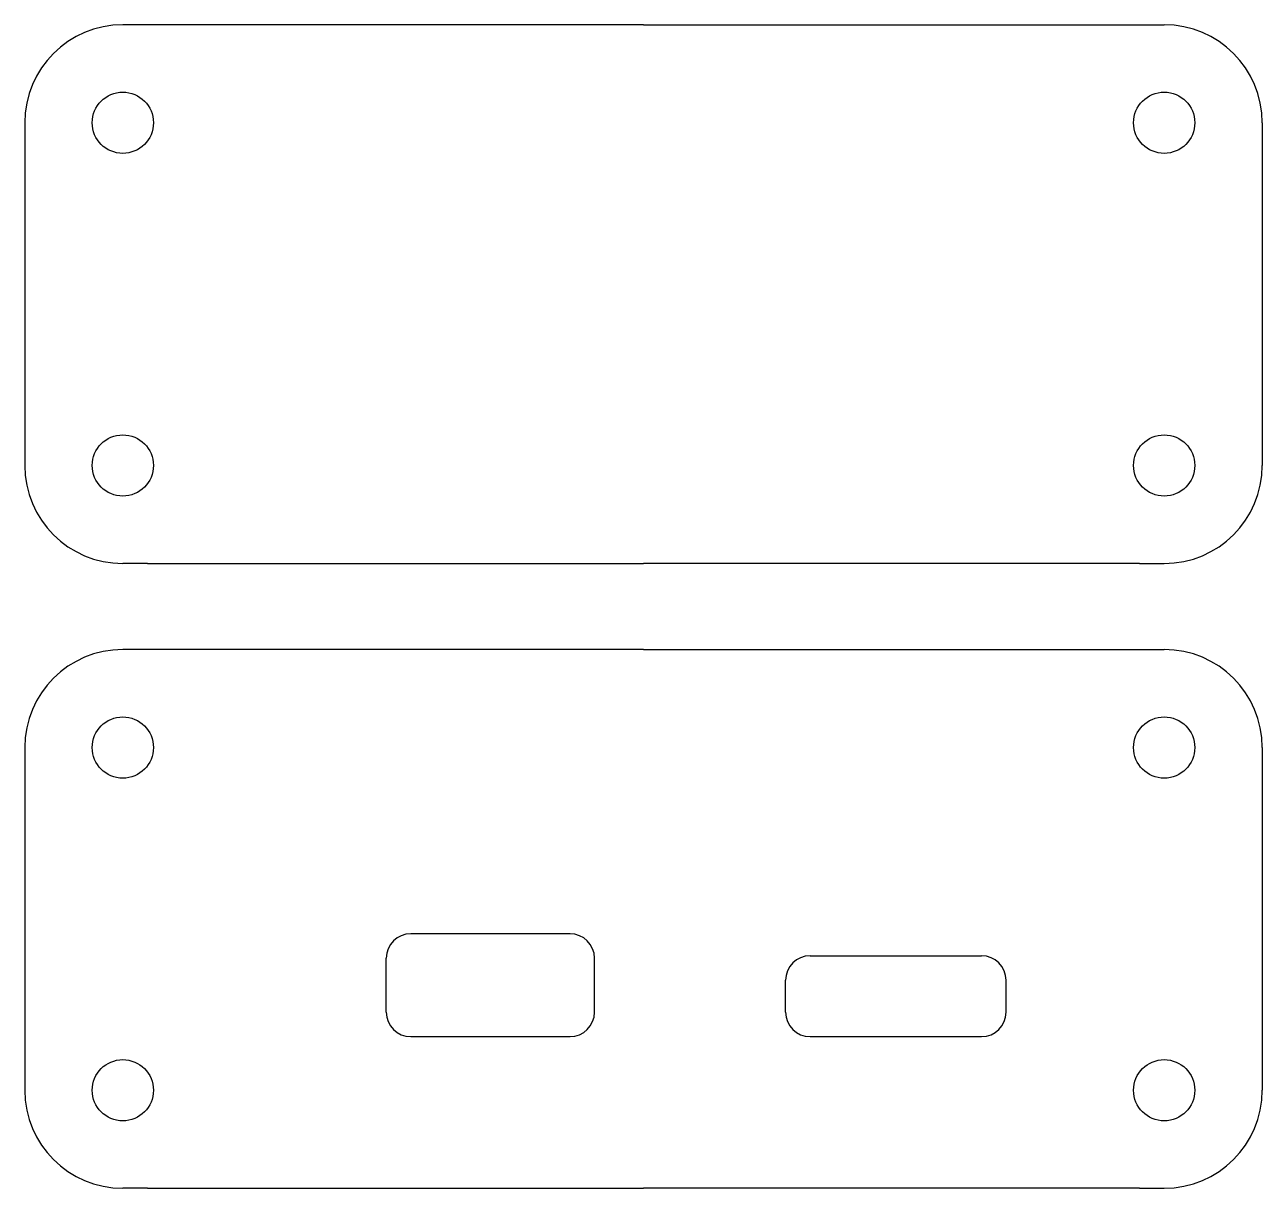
# Model space of a CAD drawing. Header units: millimetres. Extents: x 0 to 50.5, y 25 to 72.5.
import ezdxf

# ---------------------------------------------------------------- set-up
doc = ezdxf.new("R2010")
doc.units = ezdxf.units.MM

msp = doc.modelspace()

# ---------------------------------------------------------------- linework, layer by layer
for p, q in [((25.255, 72.528), (4.002, 72.528)), ((25.255, 72.528), (46.507, 72.528)), ((0, 68.525), (0, 54.53)), ((50.509, 68.525), (50.509, 54.53)), ((5.005, 50.528), (4.002, 50.528)), ((5.005, 50.528), (25.255, 50.528)), ((45.505, 50.528), (25.255, 50.528)), ((45.505, 50.528), (46.507, 50.528)), ((25.255, 47.013), (4.002, 47.013)), ((25.255, 47.013), (46.507, 47.013)), ((0, 43.01), (0, 29.015)), ((50.509, 43.01), (50.509, 29.015)), ((22.255, 35.406), (15.755, 35.406)), ((14.755, 32.206), (14.755, 34.406)), ((23.255, 32.206), (23.255, 34.406)), ((23.255, 32.206), (23.255, 34.406)), ((32.055, 34.506), (39.055, 34.506)), ((31.055, 32.206), (31.055, 33.506)), ((31.055, 32.206), (31.055, 33.506)), ((40.055, 32.206), (40.055, 33.506)), ((15.755, 31.206), (22.255, 31.206)), ((32.055, 31.206), (39.055, 31.206)), ((5.005, 25.013), (4.002, 25.013)), ((5.005, 25.013), (25.255, 25.013)), ((45.505, 25.013), (25.255, 25.013)), ((45.505, 25.013), (46.507, 25.013))]:
    msp.add_line(p, q)
for centre in [(4.002, 68.525), (46.507, 68.525), (4.002, 54.53), (46.507, 54.53), (4.002, 43.01), (46.507, 43.01), (4.002, 29.015), (46.507, 29.015)]:
    msp.add_circle(centre, 1.25)
for centre, radius, start, end in [((4.002, 68.525), 4.002, 90, 180), ((46.507, 68.525), 4.002, 0, 90), ((4.002, 54.53), 4.002, 180, 270), ((46.507, 54.53), 4.002, 270, 0), ((4.002, 43.01), 4.002, 90, 180), ((46.507, 43.01), 4.002, 0, 90), ((15.755, 34.406), 1, 90, 180), ((22.255, 34.406), 1, 0, 90), ((32.055, 33.506), 1, 90, 180), ((39.055, 33.506), 1, 0, 90), ((15.755, 32.206), 1, 180, 270), ((22.255, 32.206), 1, 270, 0), ((32.055, 32.206), 1, 180, 270), ((39.055, 32.206), 1, 270, 0), ((4.002, 29.015), 4.002, 180, 270), ((46.507, 29.015), 4.002, 270, 0)]:
    msp.add_arc(centre, radius, start, end)

doc.saveas('drawing.dxf')
